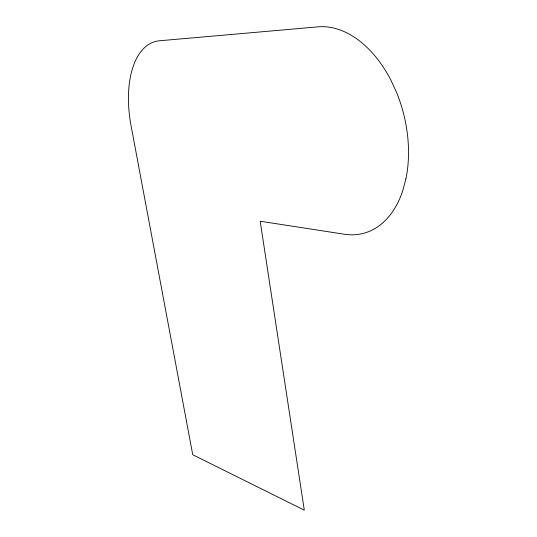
<?xml version="1.0" encoding="UTF-8"?>
<svg xmlns="http://www.w3.org/2000/svg" width="537" height="537" viewBox="0 0 537 537"><rect width="100%" height="100%" fill="white"/><g stroke="black" fill="none" stroke-linecap="round" stroke-linejoin="round"><path stroke-width="0.81" d="M405.918 178.848L402.616 191.145A105.943 68.682 75.8 0 1 344.452 234.253L260.183 221.224L304.298 510.15L192.749 454.758L131.109 125.98A86.934 45.256 75.5 0 1 159.476 40.778L318.146 26.85A105.943 68.682 75.8 0 1 390.681 79.698L396.863 93.129A105.943 68.682 75.8 0 1 405.918 178.848"/></g></svg>
